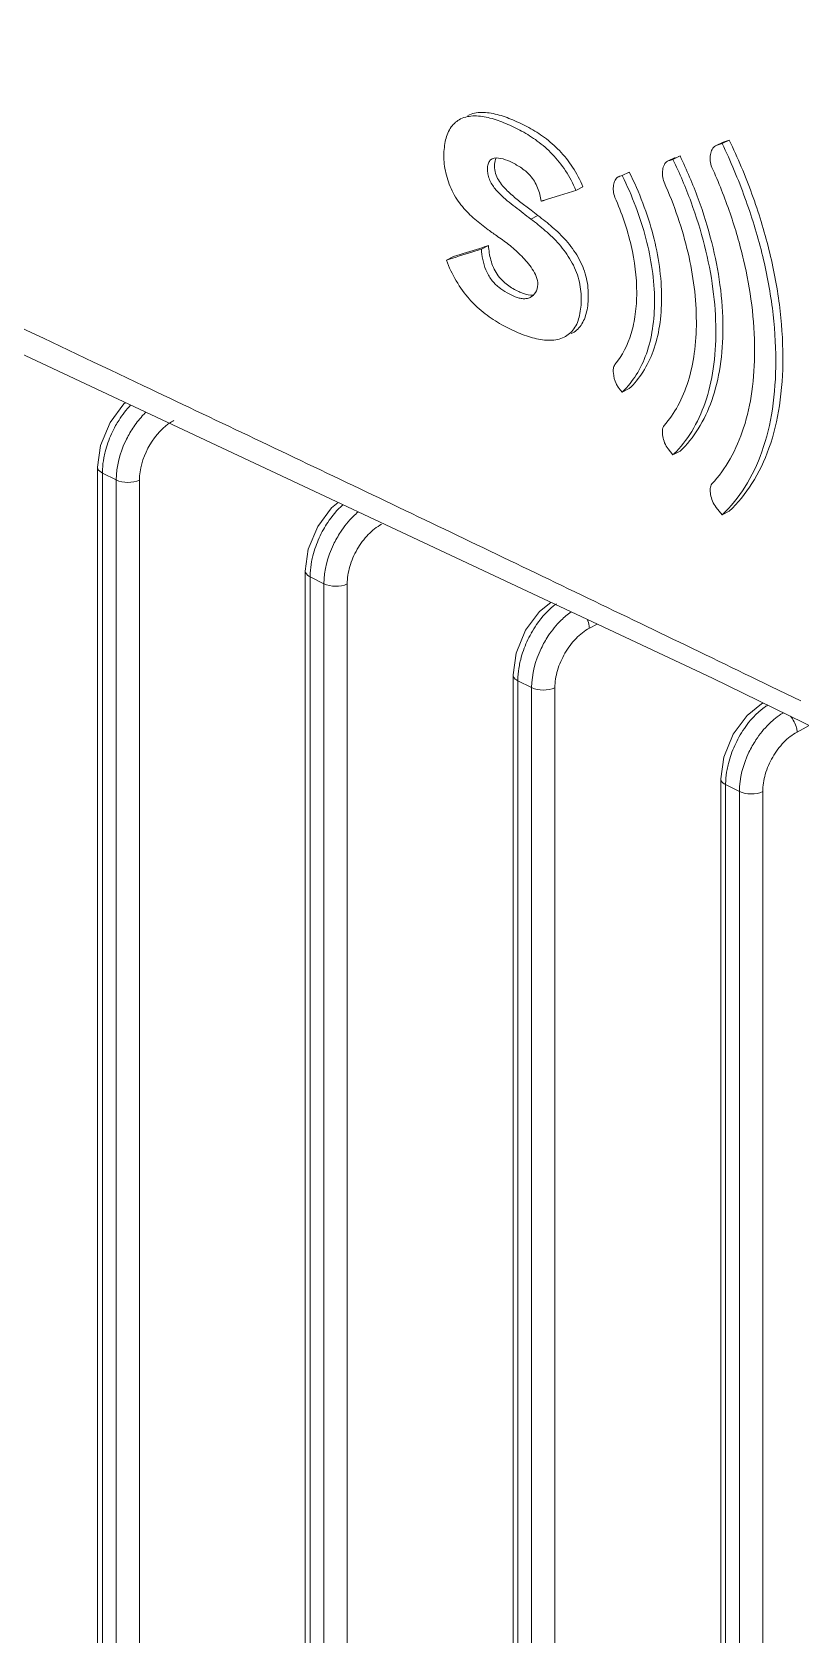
# Model space of a CAD drawing. Header units: millimetres. Extents: x 1177 to 4296, y 93 to 2298.
# Drawn here: x 3665.08 to 3688.11, y 1330.97 to 1378.99 of the extents above; entities that cross this region are included whole.
import ezdxf

# ---------------------------------------------------------------- set-up
doc = ezdxf.new("R2010")
doc.units = ezdxf.units.MM
doc.header["$LTSCALE"] = 0.1
doc.layers.get('0').update_dxf_attribs({"lineweight": 13})

msp = doc.modelspace()

# ---------------------------------------------------------------- linework, layer by layer
at = {"lineweight": 9}
for p, q in [((3685.965, 1375.748), (3685.753, 1375.642)), ((3685.782, 1375.689), (3685.904, 1375.729)), ((3685.904, 1375.729), (3685.965, 1375.748)), ((3684.348, 1375.23), (3684.136, 1375.124)), ((3684.491, 1375.275), (3684.279, 1375.169)), ((3684.348, 1375.23), (3684.327, 1375.221)), ((3684.442, 1375.26), (3684.491, 1375.275)), ((3685.549, 1375.575), (3685.57, 1375.583)), ((3685.762, 1375.681), (3685.55, 1375.575)), ((3685.57, 1375.583), (3685.782, 1375.689)), ((3685.631, 1375.603), (3685.57, 1375.583)), ((3685.782, 1375.689), (3685.762, 1375.681)), ((3682.97, 1374.791), (3682.758, 1374.685)), ((3682.937, 1374.78), (3682.97, 1374.791)), ((3684.135, 1375.125), (3684.115, 1375.115)), ((3684.115, 1375.115), (3684.136, 1375.124)), ((3684.184, 1375.139), (3684.136, 1375.124)), ((3684.279, 1375.169), (3684.184, 1375.139)), ((3684.328, 1375.221), (3684.268, 1375.192)), ((3681.579, 1374.349), (3681.366, 1374.243)), ((3682.658, 1374.655), (3682.638, 1374.645)), ((3682.638, 1374.645), (3682.659, 1374.653)), ((3682.692, 1374.664), (3682.659, 1374.653)), ((3655.698, 1373.596), (3685.466, 1359.626)), ((3680.024, 1373.383), (3680.236, 1373.489)), ((3678.756, 1372.588), (3678.544, 1372.482)), ((3677.704, 1372.261), (3677.492, 1372.155)), ((3682.661, 1368.321), (3682.758, 1368.199)), ((3682.97, 1368.305), (3682.758, 1368.199)), ((3667.833, 1367.848), (3667.418, 1367.29)), ((3667.875, 1367.881), (3667.833, 1367.848)), ((3667.418, 1367.29), (3667.133, 1366.601)), ((3667.133, 1366.601), (3667.043, 1365.951)), ((3684.136, 1366.495), (3684.279, 1366.32)), ((3684.491, 1366.426), (3684.279, 1366.32)), ((3667.043, 1296.236), (3667.043, 1365.952)), ((3667.189, 1296.059), (3667.189, 1365.775)), ((3667.189, 1365.775), (3667.602, 1365.569)), ((3667.602, 1365.569), (3667.602, 1295.853)), ((3668.299, 1365.564), (3668.299, 1295.848)), ((3674.056, 1364.737), (3673.64, 1364.178)), ((3674.248, 1364.891), (3674.056, 1364.737)), ((3685.571, 1364.745), (3685.753, 1364.525)), ((3685.965, 1364.632), (3685.753, 1364.525)), ((3673.64, 1364.178), (3673.356, 1363.49)), ((3673.356, 1363.49), (3673.265, 1362.84)), ((3673.265, 1293.125), (3673.265, 1362.84)), ((3673.412, 1292.948), (3673.412, 1362.664)), ((3673.412, 1362.664), (3673.824, 1362.457)), ((3673.824, 1362.457), (3673.824, 1292.742)), ((3674.522, 1362.453), (3674.522, 1292.737)), ((3680.621, 1361.9), (3680.278, 1361.626)), ((3680.278, 1361.626), (3679.863, 1361.067)), ((3679.863, 1361.067), (3679.578, 1360.379)), ((3682.004, 1361.251), (3681.776, 1361.128)), ((3679.578, 1360.379), (3679.488, 1359.729)), ((3679.488, 1290.013), (3679.488, 1359.729)), ((3679.634, 1289.837), (3679.634, 1359.552)), ((3679.634, 1359.552), (3680.047, 1359.346)), ((3685.466, 1359.626), (3718.013, 1343.71)), ((3687.21, 1359.385), (3688.113, 1358.948)), ((3680.047, 1359.346), (3680.047, 1289.63)), ((3680.744, 1359.342), (3680.744, 1289.626)), ((3686.501, 1358.514), (3686.086, 1357.956)), ((3686.934, 1358.861), (3686.501, 1358.514)), ((3686.934, 1358.861), (3686.978, 1358.887)), ((3686.086, 1357.956), (3685.801, 1357.267)), ((3688.36, 1358.211), (3687.998, 1358.017)), ((3685.801, 1357.267), (3685.71, 1356.617)), ((3685.71, 1286.902), (3685.71, 1356.618)), ((3685.857, 1286.725), (3685.857, 1356.441)), ((3685.857, 1356.441), (3686.269, 1356.235)), ((3686.269, 1356.235), (3686.269, 1286.519)), ((3686.967, 1356.23), (3686.967, 1286.515))]:
    msp.add_line(p, q, dxfattribs=at)
for centre, radius, start, end in [((2982.284, -104.478), 1643.962, 63.124876, 64.846477), ((2315.854, -1480.574), 3153.733, 64.603568, 64.925371), ((3675.064, 1408.575), 34.624, 287.7701, 287.9821), ((3677.986, 1389.508), 15.573, 287.5919, 287.8469), ((3659.734, 1347.033), 33.471, 52.2266, 52.6746), ((2398.502, -1306.094), 2960.668, 64.465803, 64.600285), ((3681.066, 1369.99), 2.464, 313.3912, 313.9764), ((3670.49, 1365.575), 3.325, 150.8427, 155.6758), ((3682.009, 1368.68), 3.274, 313.8882, 314.5352), ((2439.654, -1219.906), 2865.16, 64.326838, 64.465435), ((3676.713, 1362.464), 3.325, 150.8427, 155.6758), ((2479.143, -1137.713), 2773.972, 64.182851, 64.326462), ((3682.504, 1359.803), 2.218, 125.1456, 130.1203), ((3682.936, 1359.352), 3.325, 150.8427, 155.6758), ((3688.148, 1357.198), 1.923, 122.4011, 126.25), ((3689.158, 1356.241), 3.325, 150.8427, 155.6758)]:
    msp.add_arc(centre, radius, start, end, dxfattribs=at)
for points, knots in [([(3678.747, 1373.065), (3678.612, 1373.167), (3678.336, 1373.376), (3678.017, 1373.684), (3677.798, 1373.979), (3677.66, 1374.229), (3677.551, 1374.492), (3677.472, 1374.76), (3677.424, 1375.025), (3677.411, 1375.282), (3677.427, 1375.527), (3677.475, 1375.821), (3677.581, 1376.089), (3677.76, 1376.286), (3677.865, 1376.355), (3677.92, 1376.382)], [0, 0, 0, 0, 0.127789, 0.262153, 0.332951, 0.405173, 0.477139, 0.547741, 0.615864, 0.680546, 0.742175, 0.800625, 0.906029, 0.95382, 1, 1, 1, 1]), ([(3677.92, 1376.382), (3678.048, 1376.445), (3678.353, 1376.501), (3678.814, 1376.419), (3679.201, 1376.282), (3679.513, 1376.14), (3679.834, 1375.976), (3680.237, 1375.726), (3680.688, 1375.33), (3681.083, 1374.835), (3681.288, 1374.449), (3681.366, 1374.243)], [0, 0, 0, 0, 0.097822, 0.20436, 0.318952, 0.378614, 0.439594, 0.566663, 0.703095, 0.848934, 1, 1, 1, 1]), ([(3681.579, 1374.349), (3681.501, 1374.555), (3681.295, 1374.941), (3680.899, 1375.436), (3680.449, 1375.832), (3680.046, 1376.083), (3679.724, 1376.246), (3679.412, 1376.388), (3679.096, 1376.5), (3678.781, 1376.567), (3678.552, 1376.587), (3678.333, 1376.566), (3678.196, 1376.519), (3678.133, 1376.488)], [0, 0, 0, 0, 0.150947, 0.296735, 0.433132, 0.560152, 0.621093, 0.680734, 0.795223, 0.849682, 0.90186, 0.951712, 1, 1, 1, 1]), ([(3685.965, 1375.748), (3686.218, 1375.22), (3686.671, 1374.145), (3687.181, 1372.495), (3687.496, 1370.856), (3687.606, 1369.284), (3687.513, 1367.833), (3687.212, 1366.546), (3686.703, 1365.465), (3686.226, 1364.876), (3685.965, 1364.632)], [0, 0, 0, 0, 0.1493, 0.29698, 0.439615, 0.574033, 0.697704, 0.809113, 0.908892, 1, 1, 1, 1]), ([(3679.401, 1375.103), (3679.311, 1375.144), (3679.141, 1375.212), (3678.937, 1375.225), (3678.861, 1375.185)], [0, 0, 0, 0, 0.534828, 1, 1, 1, 1]), ([(3684.491, 1375.275), (3684.693, 1374.857), (3685.054, 1374.005), (3685.586, 1372.303), (3685.832, 1370.596), (3685.728, 1369.001), (3685.486, 1367.973), (3685.079, 1367.104), (3684.699, 1366.626), (3684.491, 1366.426)], [0, 0, 0, 0, 0.148868, 0.295888, 0.571187, 0.69476, 0.806665, 0.907509, 1, 1, 1, 1]), ([(3685.445, 1374.932), (3685.417, 1374.994), (3685.387, 1375.123), (3685.395, 1375.309), (3685.439, 1375.467), (3685.507, 1375.554), (3685.55, 1375.575)], [0, 0, 0, 0, 0.29226, 0.55851, 0.795428, 1, 1, 1, 1]), ([(3685.753, 1375.642), (3686.006, 1375.114), (3686.458, 1374.039), (3686.969, 1372.389), (3687.284, 1370.749), (3687.394, 1369.178), (3687.301, 1367.727), (3687, 1366.44), (3686.491, 1365.359), (3686.014, 1364.77), (3685.753, 1364.525)], [0, 0, 0, 0, 0.149326, 0.29698, 0.439634, 0.574027, 0.697692, 0.809125, 0.908873, 1, 1, 1, 1]), ([(3678.861, 1375.185), (3678.828, 1375.168), (3678.768, 1375.113), (3678.725, 1374.99), (3678.719, 1374.847), (3678.738, 1374.691), (3678.793, 1374.534), (3678.902, 1374.341), (3679.081, 1374.139), (3679.314, 1373.932), (3679.629, 1373.684), (3679.867, 1373.505), (3680.024, 1373.383)], [0, 0, 0, 0, 0.045661, 0.097563, 0.157924, 0.223617, 0.293232, 0.364034, 0.499266, 0.627665, 0.752526, 1, 1, 1, 1]), ([(3678.987, 1375.213), (3678.953, 1375.159), (3678.925, 1375.016), (3678.938, 1374.878), (3678.954, 1374.804)], [0, 0, 0, 0, 0.458348, 1, 1, 1, 1]), ([(3678.954, 1374.804), (3678.97, 1374.735), (3679.021, 1374.599), (3679.139, 1374.421), (3679.278, 1374.266), (3679.471, 1374.084), (3679.723, 1373.881), (3679.927, 1373.726), (3680.029, 1373.649)], [0, 0, 0, 0, 0.133655, 0.267499, 0.396427, 0.521065, 0.76239, 1, 1, 1, 1]), ([(3680.33, 1373.918), (3680.324, 1373.986), (3680.298, 1374.124), (3680.23, 1374.325), (3680.135, 1374.517), (3680.009, 1374.686), (3679.866, 1374.824), (3679.666, 1374.968), (3679.507, 1375.054), (3679.401, 1375.103)], [0, 0, 0, 0, 0.128914, 0.264533, 0.401164, 0.533947, 0.660084, 0.778166, 1, 1, 1, 1]), ([(3682.97, 1374.791), (3683.271, 1374.185), (3683.744, 1372.959), (3683.981, 1371.37), (3683.903, 1370.198), (3683.719, 1369.443), (3683.412, 1368.803), (3683.126, 1368.453), (3682.97, 1368.305)], [0, 0, 0, 0, 0.294849, 0.569402, 0.692887, 0.804972, 0.906507, 1, 1, 1, 1]), ([(3684.014, 1374.489), (3683.988, 1374.549), (3683.958, 1374.675), (3683.965, 1374.857), (3684.008, 1375.011), (3684.074, 1375.095), (3684.115, 1375.115)], [0, 0, 0, 0, 0.293786, 0.560465, 0.796614, 1, 1, 1, 1]), ([(3684.279, 1375.169), (3684.479, 1374.753), (3684.839, 1373.906), (3685.247, 1372.608), (3685.5, 1371.316), (3685.591, 1370.075), (3685.52, 1368.924), (3685.285, 1367.898), (3684.885, 1367.028), (3684.511, 1366.548), (3684.305, 1366.346)], [0, 0, 0, 0, 0.148584, 0.295303, 0.437041, 0.570813, 0.694399, 0.806449, 0.907408, 1, 1, 1, 1]), ([(3685.445, 1365.449), (3685.655, 1365.676), (3686.035, 1366.207), (3686.439, 1367.15), (3686.678, 1368.251), (3686.781, 1369.947), (3686.539, 1371.757), (3686.009, 1373.571), (3685.648, 1374.483), (3685.445, 1374.932)], [0, 0, 0, 0, 0.093099, 0.194734, 0.307219, 0.430838, 0.705118, 0.851463, 1, 1, 1, 1]), ([(3682.541, 1374.033), (3682.515, 1374.093), (3682.486, 1374.216), (3682.492, 1374.393), (3682.534, 1374.544), (3682.599, 1374.625), (3682.638, 1374.645)], [0, 0, 0, 0, 0.29569, 0.562156, 0.797294, 1, 1, 1, 1]), ([(3682.758, 1374.685), (3682.909, 1374.381), (3683.179, 1373.763), (3683.58, 1372.525), (3683.767, 1371.28), (3683.693, 1370.113), (3683.514, 1369.358), (3683.212, 1368.718), (3682.93, 1368.365), (3682.776, 1368.217)], [0, 0, 0, 0, 0.148343, 0.294737, 0.569056, 0.69254, 0.804808, 0.906394, 1, 1, 1, 1]), ([(3684.014, 1367.196), (3684.173, 1367.378), (3684.458, 1367.799), (3684.763, 1368.534), (3684.944, 1369.384), (3685.022, 1370.682), (3684.84, 1372.064), (3684.439, 1373.448), (3684.167, 1374.145), (3684.014, 1374.489)], [0, 0, 0, 0, 0.094783, 0.197756, 0.310884, 0.434384, 0.706917, 0.852228, 1, 1, 1, 1]), ([(3681.366, 1374.243), (3681.28, 1374.216), (3681.107, 1374.162), (3680.891, 1374.093), (3680.718, 1374.039), (3680.61, 1374.005), (3680.524, 1373.977), (3680.47, 1373.96), (3680.427, 1373.949), (3680.396, 1373.936), (3680.363, 1373.924), (3680.341, 1373.92), (3680.33, 1373.918)], [0, 0, 0, 0, 0.25056, 0.500686, 0.625593, 0.750391, 0.812722, 0.875128, 0.906333, 0.937357, 0.968443, 1, 1, 1, 1]), ([(3682.541, 1369.022), (3682.762, 1369.292), (3683.013, 1369.799), (3683.169, 1370.547), (3683.222, 1371.436), (3683.065, 1372.633), (3682.745, 1373.568), (3682.541, 1374.033)], [0, 0, 0, 0, 0.200033, 0.313896, 0.437424, 0.70864, 1, 1, 1, 1]), ([(3680.024, 1373.383), (3680.17, 1373.271), (3680.467, 1373.037), (3680.886, 1372.633), (3681.184, 1372.227), (3681.369, 1371.86), (3681.496, 1371.485), (3681.54, 1371.105), (3681.525, 1370.746), (3681.478, 1370.435), (3681.375, 1370.151), (3681.188, 1369.946), (3681.079, 1369.875), (3681.023, 1369.846)], [0, 0, 0, 0, 0.130061, 0.265848, 0.409219, 0.482476, 0.554371, 0.687679, 0.749034, 0.806764, 0.909463, 0.955513, 1, 1, 1, 1]), ([(3681.235, 1369.952), (3681.292, 1369.98), (3681.401, 1370.051), (3681.535, 1370.202), (3681.634, 1370.391), (3681.701, 1370.61), (3681.737, 1370.853), (3681.753, 1371.212), (3681.707, 1371.592), (3681.581, 1371.968), (3681.395, 1372.334), (3681.097, 1372.74), (3680.678, 1373.144), (3680.382, 1373.377), (3680.236, 1373.489)], [0, 0, 0, 0, 0.044525, 0.090633, 0.140164, 0.193797, 0.251511, 0.312836, 0.446239, 0.518025, 0.591325, 0.734654, 0.870227, 1, 1, 1, 1]), ([(3680.23, 1371.422), (3680.232, 1371.502), (3680.196, 1371.67), (3680.069, 1371.888), (3679.917, 1372.088), (3679.752, 1372.271), (3679.58, 1372.437), (3679.345, 1372.636), (3679.16, 1372.768), (3679.038, 1372.855)], [0, 0, 0, 0, 0.125322, 0.259897, 0.391497, 0.519637, 0.644291, 0.765382, 1, 1, 1, 1]), ([(3678.544, 1372.482), (3678.456, 1372.454), (3678.105, 1372.345), (3677.755, 1372.236), (3677.492, 1372.155)], [0, 0, 0, 0, 0.250511, 1, 1, 1, 1]), ([(3677.704, 1372.261), (3677.967, 1372.342), (3678.317, 1372.451), (3678.668, 1372.56), (3678.756, 1372.588)], [0, 0, 0, 0, 0.749088, 1, 1, 1, 1]), ([(3678.544, 1372.482), (3678.548, 1372.379), (3678.575, 1372.166), (3678.651, 1371.906), (3678.746, 1371.704), (3678.867, 1371.52), (3679.054, 1371.336), (3679.301, 1371.175), (3679.506, 1371.072), (3679.67, 1371.016), (3679.787, 1370.994), (3679.9, 1370.997), (3679.97, 1371.019), (3680.001, 1371.035)], [0, 0, 0, 0, 0.133371, 0.275385, 0.348785, 0.421676, 0.558947, 0.684153, 0.800931, 0.855678, 0.907002, 0.954728, 1, 1, 1, 1]), ([(3678.756, 1372.588), (3678.762, 1372.442), (3678.797, 1372.22), (3678.894, 1371.932), (3679.007, 1371.726), (3679.151, 1371.548), (3679.367, 1371.368), (3679.543, 1371.265), (3679.662, 1371.209)], [0, 0, 0, 0, 0.250152, 0.383514, 0.519579, 0.651388, 0.774603, 1, 1, 1, 1]), ([(3681.023, 1369.846), (3680.96, 1369.815), (3680.822, 1369.768), (3680.601, 1369.745), (3680.369, 1369.762), (3680.045, 1369.826), (3679.63, 1369.971), (3679.133, 1370.215), (3678.725, 1370.481), (3678.409, 1370.744), (3678.101, 1371.06), (3677.771, 1371.524), (3677.57, 1371.939), (3677.492, 1372.155)], [0, 0, 0, 0, 0.046185, 0.094201, 0.144763, 0.197861, 0.310733, 0.431403, 0.560336, 0.628742, 0.700206, 0.849273, 1, 1, 1, 1]), ([(3680.001, 1371.035), (3680.065, 1371.067), (3680.183, 1371.18), (3680.229, 1371.338), (3680.23, 1371.422)], [0, 0, 0, 0, 0.457286, 1, 1, 1, 1]), ([(3679.662, 1371.209), (3679.7, 1371.191), (3679.839, 1371.129), (3679.997, 1371.091), (3680.107, 1371.108)], [0, 0, 0, 0, 0.273437, 1, 1, 1, 1]), ([(3682.579, 1368.454), (3682.532, 1368.552), (3682.49, 1368.707), (3682.489, 1368.902), (3682.516, 1368.991), (3682.541, 1369.022)], [0, 0, 0, 0, 0.552532, 0.795436, 1, 1, 1, 1]), ([(3682.661, 1368.321), (3682.653, 1368.331), (3682.621, 1368.373), (3682.595, 1368.418), (3682.579, 1368.454)], [0, 0, 0, 0, 0.246288, 1, 1, 1, 1]), ([(3667.586, 1367.195), (3667.618, 1367.252), (3667.748, 1367.47), (3667.905, 1367.673), (3668.035, 1367.809)], [0, 0, 0, 0, 0.256508, 1, 1, 1, 1]), ([(3668.49, 1367.595), (3668.454, 1367.56), (3668.31, 1367.411), (3668.184, 1367.246), (3668.098, 1367.115)], [0, 0, 0, 0, 0.243866, 1, 1, 1, 1]), ([(3668.098, 1367.115), (3668.02, 1366.996), (3667.753, 1366.522), (3667.602, 1365.972), (3667.602, 1365.569)], [0, 0, 0, 0, 0.260717, 1, 1, 1, 1]), ([(3669.191, 1367.265), (3668.921, 1367.077), (3668.493, 1366.546), (3668.299, 1365.892), (3668.299, 1365.564)], [0, 0, 0, 0, 0.500215, 1, 1, 1, 1]), ([(3684.136, 1366.495), (3684.091, 1366.55), (3684.025, 1366.674), (3683.97, 1366.866), (3683.956, 1367.042), (3683.982, 1367.158), (3684.014, 1367.196)], [0, 0, 0, 0, 0.284571, 0.556277, 0.800454, 1, 1, 1, 1]), ([(3667.233, 1366.231), (3667.245, 1366.291), (3667.298, 1366.535), (3667.383, 1366.773), (3667.46, 1366.945)], [0, 0, 0, 0, 0.244225, 1, 1, 1, 1]), ([(3667.189, 1365.775), (3667.189, 1365.812), (3667.193, 1365.965), (3667.212, 1366.117), (3667.233, 1366.231)], [0, 0, 0, 0, 0.241689, 1, 1, 1, 1]), ([(3667.043, 1365.951), (3667.043, 1365.935), (3667.06, 1365.855), (3667.133, 1365.803), (3667.189, 1365.775)], [0, 0, 0, 0, 0.209565, 1, 1, 1, 1]), ([(3668.299, 1365.564), (3668.192, 1365.513), (3667.95, 1365.476), (3667.707, 1365.516), (3667.602, 1365.569)], [0, 0, 0, 0, 0.501917, 1, 1, 1, 1]), ([(3685.571, 1364.745), (3685.525, 1364.8), (3685.457, 1364.925), (3685.401, 1365.12), (3685.385, 1365.296), (3685.412, 1365.412), (3685.445, 1365.449)], [0, 0, 0, 0, 0.287315, 0.559583, 0.802853, 1, 1, 1, 1]), ([(3673.809, 1364.084), (3673.849, 1364.155), (3674.013, 1364.424), (3674.217, 1364.671), (3674.39, 1364.827)], [0, 0, 0, 0, 0.259556, 1, 1, 1, 1]), ([(3674.852, 1364.61), (3674.802, 1364.569), (3674.603, 1364.387), (3674.433, 1364.175), (3674.321, 1364.004)], [0, 0, 0, 0, 0.240639, 1, 1, 1, 1]), ([(3675.553, 1364.24), (3675.406, 1364.16), (3675.125, 1363.936), (3674.801, 1363.498), (3674.582, 1362.991), (3674.522, 1362.628), (3674.522, 1362.453)], [0, 0, 0, 0, 0.234324, 0.493124, 0.755655, 1, 1, 1, 1]), ([(3673.456, 1363.12), (3673.467, 1363.18), (3673.521, 1363.424), (3673.605, 1363.661), (3673.683, 1363.833)], [0, 0, 0, 0, 0.244225, 1, 1, 1, 1]), ([(3674.321, 1364.004), (3674.243, 1363.885), (3673.975, 1363.41), (3673.824, 1362.861), (3673.824, 1362.457)], [0, 0, 0, 0, 0.260717, 1, 1, 1, 1]), ([(3673.265, 1362.84), (3673.265, 1362.823), (3673.283, 1362.744), (3673.356, 1362.691), (3673.412, 1362.664)], [0, 0, 0, 0, 0.209565, 1, 1, 1, 1]), ([(3673.412, 1362.664), (3673.412, 1362.701), (3673.416, 1362.853), (3673.435, 1363.006), (3673.456, 1363.12)], [0, 0, 0, 0, 0.241689, 1, 1, 1, 1]), ([(3674.522, 1362.453), (3674.414, 1362.402), (3674.172, 1362.365), (3673.93, 1362.405), (3673.824, 1362.457)], [0, 0, 0, 0, 0.501917, 1, 1, 1, 1]), ([(3680.032, 1360.973), (3680.082, 1361.063), (3680.288, 1361.394), (3680.557, 1361.69), (3680.788, 1361.86)], [0, 0, 0, 0, 0.264322, 1, 1, 1, 1]), ([(3681.074, 1361.499), (3681.025, 1361.457), (3680.826, 1361.276), (3680.655, 1361.064), (3680.543, 1360.893)], [0, 0, 0, 0, 0.240639, 1, 1, 1, 1]), ([(3681.776, 1361.128), (3681.775, 1361.149), (3681.765, 1361.241), (3681.737, 1361.329), (3681.708, 1361.393)], [0, 0, 0, 0, 0.232512, 1, 1, 1, 1]), ([(3680.543, 1360.893), (3680.465, 1360.774), (3680.198, 1360.299), (3680.047, 1359.749), (3680.047, 1359.346)], [0, 0, 0, 0, 0.260717, 1, 1, 1, 1]), ([(3681.776, 1361.128), (3681.628, 1361.049), (3681.348, 1360.824), (3681.024, 1360.386), (3680.804, 1359.88), (3680.744, 1359.516), (3680.744, 1359.342)], [0, 0, 0, 0, 0.234324, 0.493124, 0.755655, 1, 1, 1, 1]), ([(3679.678, 1360.009), (3679.69, 1360.069), (3679.744, 1360.313), (3679.828, 1360.55), (3679.905, 1360.722)], [0, 0, 0, 0, 0.244225, 1, 1, 1, 1]), ([(3679.634, 1359.552), (3679.634, 1359.589), (3679.638, 1359.742), (3679.657, 1359.895), (3679.678, 1360.009)], [0, 0, 0, 0, 0.241689, 1, 1, 1, 1]), ([(3679.488, 1359.729), (3679.488, 1359.712), (3679.505, 1359.633), (3679.579, 1359.58), (3679.634, 1359.552)], [0, 0, 0, 0, 0.209565, 1, 1, 1, 1]), ([(3680.744, 1359.342), (3680.637, 1359.29), (3680.395, 1359.254), (3680.152, 1359.293), (3680.047, 1359.346)], [0, 0, 0, 0, 0.501917, 1, 1, 1, 1]), ([(3686.254, 1357.861), (3686.304, 1357.951), (3686.51, 1358.283), (3686.779, 1358.579), (3687.011, 1358.749)], [0, 0, 0, 0, 0.264322, 1, 1, 1, 1]), ([(3687.584, 1358.592), (3687.56, 1358.578), (3687.46, 1358.516), (3687.365, 1358.445), (3687.297, 1358.388)], [0, 0, 0, 0, 0.242457, 1, 1, 1, 1]), ([(3687.998, 1358.017), (3687.997, 1358.058), (3687.969, 1358.23), (3687.884, 1358.391), (3687.796, 1358.491)], [0, 0, 0, 0, 0.23423, 1, 1, 1, 1]), ([(3687.297, 1358.388), (3687.247, 1358.346), (3687.048, 1358.164), (3686.878, 1357.952), (3686.766, 1357.782)], [0, 0, 0, 0, 0.240639, 1, 1, 1, 1]), ([(3687.998, 1358.017), (3687.851, 1357.938), (3687.57, 1357.713), (3687.246, 1357.275), (3687.027, 1356.768), (3686.967, 1356.405), (3686.967, 1356.23)], [0, 0, 0, 0, 0.234324, 0.493124, 0.755655, 1, 1, 1, 1]), ([(3685.901, 1356.897), (3685.912, 1356.957), (3685.966, 1357.201), (3686.05, 1357.439), (3686.128, 1357.611)], [0, 0, 0, 0, 0.244225, 1, 1, 1, 1]), ([(3686.766, 1357.782), (3686.688, 1357.663), (3686.42, 1357.188), (3686.269, 1356.638), (3686.269, 1356.235)], [0, 0, 0, 0, 0.260717, 1, 1, 1, 1]), ([(3685.71, 1356.617), (3685.71, 1356.601), (3685.728, 1356.521), (3685.801, 1356.469), (3685.857, 1356.441)], [0, 0, 0, 0, 0.209565, 1, 1, 1, 1]), ([(3685.857, 1356.441), (3685.857, 1356.478), (3685.861, 1356.631), (3685.88, 1356.783), (3685.901, 1356.897)], [0, 0, 0, 0, 0.241689, 1, 1, 1, 1]), ([(3686.967, 1356.23), (3686.859, 1356.179), (3686.617, 1356.143), (3686.375, 1356.182), (3686.269, 1356.235)], [0, 0, 0, 0, 0.501917, 1, 1, 1, 1])]:
    msp.add_open_spline(points, degree=3, knots=knots, dxfattribs=at)
for points in [[(3679.038, 1372.855), (3678.94, 1372.924), (3678.842, 1372.993), (3678.747, 1373.065)], [(3669.331, 1367.351), (3669.283, 1367.325), (3669.236, 1367.296), (3669.191, 1367.265)], [(3686.934, 1358.861), (3686.951, 1358.871), (3686.969, 1358.878), (3686.988, 1358.882)]]:
    msp.add_open_spline(points, degree=3, dxfattribs=at)

doc.saveas('drawing.dxf')
